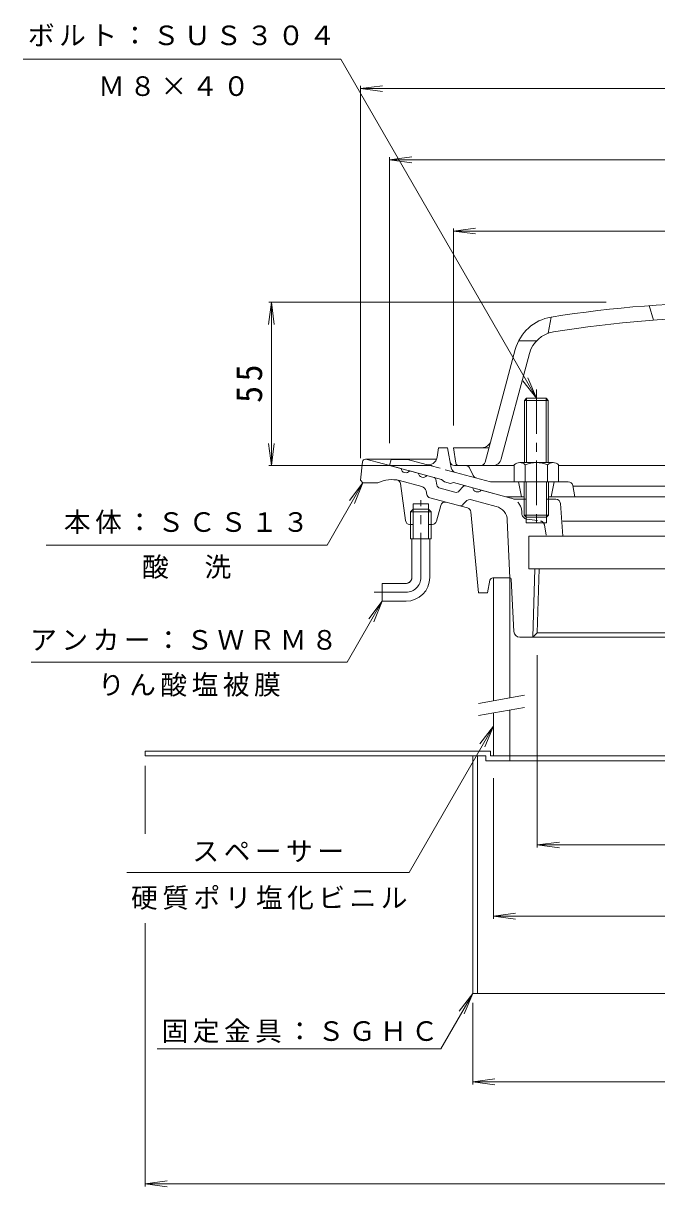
# Model space of a CAD drawing. Units: millimetres, scale not verified. Extents: x -279 to 225, y -347 to 396.
# Drawn here: x -279.2 to -65.5, y -258.9 to 133.1 of the extents above; entities that cross this region are included whole.
import ezdxf

# ---------------------------------------------------------------- set-up
doc = ezdxf.new("R2010")
doc.units = ezdxf.units.MM
doc.header["$LTSCALE"] = 3
doc.linetypes.add('CHAIN1', pattern=[8, 5, -1, 1, -1])
doc.linetypes.add('DASHED1', pattern=[1.8, 1.2, -0.6])
for name, color, linetype, lineweight in [('0-0_通り芯', 3, 'Continuous', 9), ('0-1_躯体', 2, 'Continuous', 9), ('0-2_仕上', 6, 'Continuous', 9), ('0-3_建具', 4, 'Continuous', 9), ('0-4_その他', 7, 'Continuous', 9), ('0-5_寸法', 7, 'Continuous', 9), ('0-A', 2, 'Continuous', 9)]:
    doc.layers.add(name, color=color, linetype=linetype, lineweight=lineweight)
doc.styles.add('ＭＳ ゴシック', font='')
doc.styles.get('ＭＳ ゴシック').set_extended_font_data('MS Gothic')

msp = doc.modelspace()

# ---------------------------------------------------------------- linework, layer by layer
at = {"layer": '0-0_通り芯'}
for p, q in [((-164.71, -14.612), (-165.489, -20.847)), ((-163.6, -13.736), (-151.744, -16.913)), ((-163.6, -13.736), (-139.764, -13.736)), ((-148.847, -17.689), (-145.949, -18.466)), ((-140.75, -19.859), (-143.051, -19.242)), ((-164.6, -21.736), (-165.489, -20.847)), ((-164.6, -21.736), (-159.6, -21.736)), ((-144.77, -22.923), (-152.294, -20.907)), ((-151.997, -21.934), (-150.256, -34.443)), ((-140.029, -20.624), (-139.667, -22.397)), ((-130.904, -23.069), (-132.104, -24.423)), ((-127.596, -23.383), (-129.897, -22.767)), ((-143.09, -25.62), (-143.329, -24.454)), ((-129.302, -30.173), (-142.008, -26.769)), ((-138.585, -23.545), (-133.615, -24.877)), ((-119.618, -29.662), (-127.947, -27.43)), ((-114.736, -26.829), (-124.698, -24.16)), ((-109.5, -27.236), (-113.698, -27.236)), ((-109.5, -27.236), (-109.5, -35.236)), ((-102.7, -27.236), (-102.7, -35.236)), ((-99.493, -27.236), (-102.7, -27.236)), ((-147.626, -28.736), (-142.526, -28.736)), ((-147.626, -35.736), (-147.626, -28.736)), ((-142.526, -35.736), (-142.526, -28.736)), ((-138.363, -29.301), (-139.78, -34.622)), ((-130.751, -28.926), (-129.961, -28.035)), ((-97.997, -28.625), (-97.174, -39.736)), ((-128.197, -31.48), (-125.6, -58.736)), ((-115.917, -34.276), (-115.076, -53.736)), ((-102.7, -35.236), (-109.5, -35.236)), ((26.567, -34.587), (-97.174, -34.587)), ((-147.626, -35.736), (-148.77, -35.736)), ((-141.229, -35.736), (-142.526, -35.736)), ((32.4, -39.736), (-108.6, -39.736)), ((-108.6, -39.736), (-108.6, -50.736)), ((32.4, -50.736), (-108.6, -50.736)), ((-107.315, -73.736), (-106.596, -50.736)), ((-105.79, -72.258), (-105.117, -50.736)), ((-121.761, -54.54), (-122.6, -58.736)), ((-115.076, -53.736), (-120.78, -53.736)), ((-113.695, -71.836), (-114.576, -54.211)), ((-122.6, -58.736), (-125.6, -58.736)), ((35.497, -73.736), (-111.697, -73.736))]:
    msp.add_line(p, q, dxfattribs=at)
at = {"layer": '0-0_通り芯', "color": 4}
for p, q in [((-147.626, -30.593), (-148.526, -31.493)), ((-142.526, -30.593), (-147.626, -30.593)), ((-147.626, -40.593), (-147.626, -30.593)), ((-142.526, -30.593), (-141.626, -31.493)), ((-142.526, -30.593), (-142.526, -40.593)), ((-148.526, -31.493), (-141.626, -31.493)), ((-148.526, -40.593), (-148.526, -31.493)), ((-141.626, -31.493), (-141.626, -40.593)), ((-148.526, -40.593), (-141.626, -40.593)), ((-148.076, -53.593), (-148.076, -40.593)), ((-142.076, -53.593), (-142.076, -40.593)), ((-150.076, -55.593), (-158.076, -55.593))]:
    msp.add_line(p, q, dxfattribs=at)
at = {"layer": '0-0_通り芯', "color": 4, "linetype": 'CHAIN1'}
for p, q in [((-145.076, -53.593), (-145.076, -27.56)), ((-160.8, -58.593), (-150.076, -58.593))]:
    msp.add_line(p, q, dxfattribs=at)
at = {"layer": '0-0_通り芯', "linetype": 'DASHED1'}
for p, q in [((-111.008, -32.067), (-111.035, -31.443)), ((-109.28, -33.962), (-104.695, -34.587)), ((-103.418, -35.827), (-102.767, -39.736))]:
    msp.add_line(p, q, dxfattribs=at)
at = {"layer": '0-0_通り芯', "color": 4}
msp.add_lwpolyline([(-150.076, -61.593), (-158.076, -61.593), (-158.076, -55.593)], dxfattribs=at)
at = {"layer": '0-0_通り芯'}
msp.add_lwpolyline([(-107.315, -73.736), (-105.79, -72.258), (29.59, -72.258)], dxfattribs=at)
for centre, radius, start, end in [((-163.717, -14.736), 1, 90, 172.87474), ((-150.134, -16.697), 1.625, 187.618, 322.3797), ((-144.338, -18.25), 1.625, 187.62059, 322.37891), ((-154.786, -31.627), 11, 76.91284, 115.95178), ((-153.483, -22.141), 1.5, 7.92386, 62.62251), ((-145.288, -24.855), 2, 11.56621, 75.0005), ((-141.009, -20.825), 1, 11.56642, 75.00078), ((-138.197, -22.096), 1.5, 191.5649, 254.99991), ((-130.156, -23.733), 1, 75.00023, 138.43498), ((-125.985, -23.168), 1.625, 187.62059, 322.37891), ((-141.62, -25.32), 1.5, 191.56461, 254.99991), ((-133.226, -23.428), 1.5, 254.99991, 318.43558), ((-128.465, -29.362), 2, 74.99948, 138.43507), ((-116.03, -31.659), 5, 62.19437, 74.99995), ((-99.493, -28.736), 1.5, 4.2359, 90), ((-136.913, -29.687), 1.5, 74.99988, 165.09225), ((-131.874, -27.931), 1.5, 255.00128, 318.43651), ((-129.691, -31.622), 1.5, 5.44458, 74.99988), ((-120.913, -34.492), 5, 2.47583, 74.99928), ((-148.77, -34.236), 1.5, 187.92386, 270), ((-141.229, -34.236), 1.5, 270, 345.09244), ((-120.78, -54.736), 1, 90, 168.69006), ((-115.076, -54.236), 0.5, 2.86441, 90), ((-111.697, -71.736), 2, 182.86241, 270)]:
    msp.add_arc(centre, radius, start, end, dxfattribs=at)
at = {"layer": '0-0_通り芯', "linetype": 'DASHED1'}
for centre, radius, start, end in [((-116.03, -31.659), 5, 2.47623, 62.19437), ((-109.01, -31.98), 2, 182.47606, 262.23769), ((-104.898, -36.073), 1.5, 9.46144, 82.23796)]:
    msp.add_arc(centre, radius, start, end, dxfattribs=at)
at = {"layer": '0-0_通り芯', "color": 4}
for radius in [2, 8]:
    msp.add_arc((-150.076, -53.593), radius, 270, 0, dxfattribs=at)
at = {"layer": '0-0_通り芯', "color": 4, "linetype": 'CHAIN1'}
for radius in [2, 5]:
    msp.add_arc((-150.076, -53.593), radius, 270, 0, dxfattribs=at)
at = {"layer": '0-1_躯体', "color": 4, "linetype": 'CHAIN1'}
msp.add_line((-106.1, 9.764), (-106.1, -36.236), dxfattribs=at)
at = {"layer": '0-1_躯体', "color": 4}
for p, q in [((-110.1, -14.88), (-110.1, 6.087)), ((-109.423, -14.88), (-109.423, 6.764)), ((-102.776, -14.88), (-102.776, 6.764)), ((-102.1, -14.88), (-102.1, 6.087)), ((-113.6, -15.602), (-113.6, -21.38)), ((-111.724, -14.88), (-100.476, -14.88)), ((-109.847, -15.602), (-109.847, -21.38)), ((-102.353, -15.602), (-102.353, -21.38)), ((-98.6, -15.602), (-98.6, -21.38)), ((-113.6, -21.38), (-98.6, -21.38)), ((-110.176, -21.38), (-110.176, -32.56)), ((-109.5, -21.38), (-109.5, -34.093)), ((-102.7, -21.38), (-102.7, -34.093)), ((-102.024, -21.38), (-102.024, -32.56))]:
    msp.add_line(p, q, dxfattribs=at)
at = {"layer": '0-1_躯体'}
for p, q in [((-139.593, -13.099), (-139.1, -9.88)), ((-136.1, -9.88), (-139.1, -9.88)), ((-136.1, -9.88), (-134.832, -16.646)), ((-155.6, -15.88), (-155.1, -13.88)), ((-149.541, -13.88), (-155.1, -13.88)), ((-143.335, -15.543), (-149.541, -13.88)), ((-133.73, -15.88), (-130.028, -15.88)), ((-121.55, -21.38), (-133.384, -18.209)), ((-127.401, -19.288), (-128.686, -16.711)), ((-135.1, -21.89), (-134.1, -21.641)), ((-116.413, -26.38), (-134.1, -21.641)), ((-95.33, -21.38), (-121.55, -21.38)), ((-112.1, -21.38), (-111.1, -26.38)), ((-100.1, -21.38), (-101.1, -26.38)), ((-93.859, -22.586), (-93.1, -26.38)), ((-93.8, -22.88), (39.752, -22.88)), ((-110.176, -26.38), (-116.413, -26.38)), ((40.213, -26.38), (-102.024, -26.38))]:
    msp.add_line(p, q, dxfattribs=at)
at = {"layer": '0-1_躯体', "linetype": 'DASHED1'}
msp.add_line((-133.384, -18.209), (-143.335, -15.543), dxfattribs=at)
at = {"layer": '0-1_躯体', "color": 4}
for points in [[(-102.1, 6.087), (-110.1, 6.087), (-109.423, 6.764), (-102.776, 6.764)], [(-102.024, -32.56), (-110.176, -32.56), (-109.5, -33.236), (-102.7, -33.236)]]:
    msp.add_lwpolyline(points, close=True, dxfattribs=at)
at = {"layer": '0-1_躯体'}
msp.add_lwpolyline([(-135.1, -21.89), (-137.1, -21.354), (-138.1, -20.569), (-155.6, -15.88)], dxfattribs=at)
for centre, radius, start, end in [((-142.558, -12.645), 3, 254.99973, 351.29286), ((-133.73, -14.38), 1.5, 190.61534, 270), ((-132.866, -16.277), 2, 190.61488, 255.0005), ((-130.028, -17.38), 1.5, 26.49033, 90), ((-126.059, -18.619), 1.5, 206.49033, 254.99988), ((-95.33, -22.88), 1.5, 11.31021, 90)]:
    msp.add_arc(centre, radius, start, end, dxfattribs=at)
at = {"layer": '0-1_躯体', "color": 4}
for centre, radius, start, end in [((-111.724, -17.68), 2.8, 47.92557, 132.07463), ((-106.1, -24.969), 10.089, 68.19786, 111.80214), ((-100.476, -17.68), 2.8, 47.92572, 132.07428)]:
    msp.add_arc(centre, radius, start, end, dxfattribs=at)
at = {"layer": '0-2_仕上'}
for p, q in [((-66.6, 33.091), (-68.1, 37.994)), ((-101.1, 34.128), (-102.1, 28.735)), ((-105.959, 26.12), (-112.073, 26.12)), ((-123.418, -14.799), (-113.237, 23.196)), ((-117.935, -13.656), (-108.408, 21.901)), ((-122.1, -9.88), (-134.1, -9.88)), ((-134.1, -9.88), (-133.249, -15.059)), ((-113.6, -15.88), (-132.265, -15.88)), ((49.889, -15.88), (-98.6, -15.88))]:
    msp.add_line(p, q, dxfattribs=at)
for centre, radius, start, end in [((-38.1, -360.88), 400, 80.93651, 99.06349), ((-98.749, 19.313), 15, 99.06351, 164.99998), ((-38.1, -360.88), 395, 80.94321, 99.06349), ((-98.749, 19.313), 10, 99.06346, 164.99994), ((-124.402, -6.88), 3, 270, 345.00043), ((-132.265, -14.88), 1, 190.30489, 270), ((-124.859, -14.38), 1.5, 270, 344.99969), ((-120.833, -12.88), 3, 270, 345.00027)]:
    msp.add_arc(centre, radius, start, end, dxfattribs=at)
at = {"layer": '0-3_建具'}
for p, q in [((-115.1, -53.736), (-120.6, -53.736)), ((-120.6, -53.736), (-120.6, -95.165)), ((-115.1, -53.736), (-115.1, -94.195)), ((-120.6, -99.226), (-120.6, -113.736)), ((-115.1, -98.257), (-115.1, -113.736)), ((45.4, -113.736), (-121.6, -113.736))]:
    msp.add_line(p, q, dxfattribs=at)
at = {"layer": '0-3_建具', "color": 7}
for p, q in [((-125.6, -96.046), (-110.1, -93.313)), ((-125.6, -100.108), (-110.1, -97.375))]:
    msp.add_line(p, q, dxfattribs=at)
at = {"layer": '0-4_その他'}
for p, q in [((-165.489, 111.12), (-158.053, 112.099)), ((-165.489, -13.347), (-165.489, 112.02)), ((-165.489, 111.12), (89.289, 111.12)), ((-165.489, 111.12), (-158.053, 110.141)), ((-155.6, 87.12), (-148.164, 88.099)), ((-155.6, -8.38), (-155.6, 88.02)), ((-155.6, 87.12), (79.4, 87.12)), ((-155.6, 87.12), (-148.164, 86.141)), ((-134.1, 63.12), (-126.664, 64.099)), ((-134.1, -2.38), (-134.1, 64.02)), ((-134.1, 63.12), (57.9, 63.12)), ((-134.1, 63.12), (-126.664, 62.141)), ((-195.489, 39.12), (-196.468, 31.684)), ((-82.604, 39.12), (-196.389, 39.12)), ((-195.489, -15.88), (-195.489, 39.12)), ((-195.489, 39.12), (-194.51, 31.684)), ((-195.489, -15.88), (-196.468, -8.444)), ((-195.489, -15.88), (-194.51, -8.444)), ((-141.23, -15.88), (-196.389, -15.88)), ((-105.79, -79.758), (-105.79, -144.636)), ((-238.1, -139.996), (-238.1, -117.05)), ((-120.6, -121.236), (-120.6, -168.636)), ((-105.79, -143.736), (-98.354, -142.757)), ((-105.79, -143.736), (29.59, -143.736)), ((-105.79, -143.736), (-98.354, -144.715)), ((-120.6, -167.736), (-113.164, -166.757)), ((-120.6, -167.736), (44.4, -167.736)), ((-120.6, -167.736), (-113.164, -168.715)), ((-238.1, -258.814), (-238.1, -170.125)), ((-127.6, -224.43), (-127.6, -196.91)), ((-127.6, -223.53), (-120.164, -222.551)), ((-127.6, -223.53), (51.4, -223.53)), ((-127.6, -223.53), (-120.164, -224.509)), ((-238.1, -257.914), (-230.664, -256.935)), ((-238.1, -257.914), (161.9, -257.914)), ((-238.1, -257.914), (-230.664, -258.893))]:
    msp.add_line(p, q, dxfattribs=at)
at = {"layer": '0-5_寸法'}
for p, q in [((-172.078, 121.041), (-279.206, 121.041)), ((-106.1, 6.764), (-172.078, 121.041)), ((-106.1, 6.764), (-110.666, 12.714)), ((-106.1, 6.764), (-108.97, 13.693)), ((-164.6, -21.736), (-176.724, -42.736)), ((-164.6, -21.736), (-169.166, -27.686)), ((-164.6, -21.736), (-167.47, -28.665)), ((-176.724, -42.736), (-271.49, -42.736)), ((-158.076, -61.593), (-169.909, -82.088)), ((-158.076, -61.593), (-162.642, -67.543)), ((-158.076, -61.593), (-160.946, -68.522)), ((-169.909, -82.088), (-276.583, -82.088)), ((-120.6, -103.741), (-149.057, -153.029)), ((-120.6, -103.741), (-125.166, -109.691)), ((-120.6, -103.741), (-123.47, -110.67)), ((-149.057, -153.029), (-244.233, -153.029)), ((-127.6, -193.736), (-138.361, -212.374)), ((-127.6, -193.736), (-132.166, -199.686)), ((-127.6, -193.736), (-130.47, -200.665)), ((-138.361, -212.374), (-233.994, -212.374))]:
    msp.add_line(p, q, dxfattribs=at)
at = {"layer": '0-A'}
for p, q in [((-238.1, -112.136), (-121.6, -112.136)), ((-238.1, -112.136), (-238.1, -113.736)), ((-121.6, -112.136), (-121.6, -113.736)), ((-123.2, -113.736), (-238.1, -113.736)), ((-127.6, -113.736), (-127.6, -193.736)), ((-126, -113.736), (-126, -193.736)), ((-123.2, -113.736), (-123.2, -115.336)), ((-123.2, -115.336), (47, -115.336)), ((-115.1, -113.736), (-115.1, -115.336)), ((-127.6, -193.736), (51.4, -193.736))]:
    msp.add_line(p, q, dxfattribs=at)

# ---------------------------------------------------------------- texts
at = {"layer": '0-4_その他', "color": 2, "insert": (-198.489, 5.245), "char_height": 8.798, "attachment_point": 7, "rotation": 90, "style": 'ＭＳ ゴシック'}
msp.add_mtext('\\T1.27;\\W0.95;55', dxfattribs=at)
at = {"layer": '0-5_寸法', "char_height": 6.598, "attachment_point": 7, "style": 'ＭＳ ゴシック'}
for s, insert in [('\\T1.17;ボルト：ＳＵＳ３０４', (-277.628, 125.383)), ('\\T1.17;Ｍ８×４０', (-253.961, 108.553)), ('\\T1.17;本体：ＳＣＳ１３', (-265.489, -38.948)), ('\\T1.17;酸\u3000洗', (-239.107, -54.067)), ('\\T1.17;アンカー：ＳＷＲＭ８', (-276.87, -78.259)), ('\\T1.17;りん酸塩被膜', (-253.996, -93.787)), ('\\T1.17;スペーサー', (-222.145, -149.553)), ('\\T1.17;硬質ポリ塩化ビニル', (-242.834, -165.571)), ('\\T1.17;固定金具：ＳＧＨＣ', (-232.546, -210.512))]:
    msp.add_mtext(s, dxfattribs=dict(at, insert=insert))

doc.saveas('drawing.dxf')
